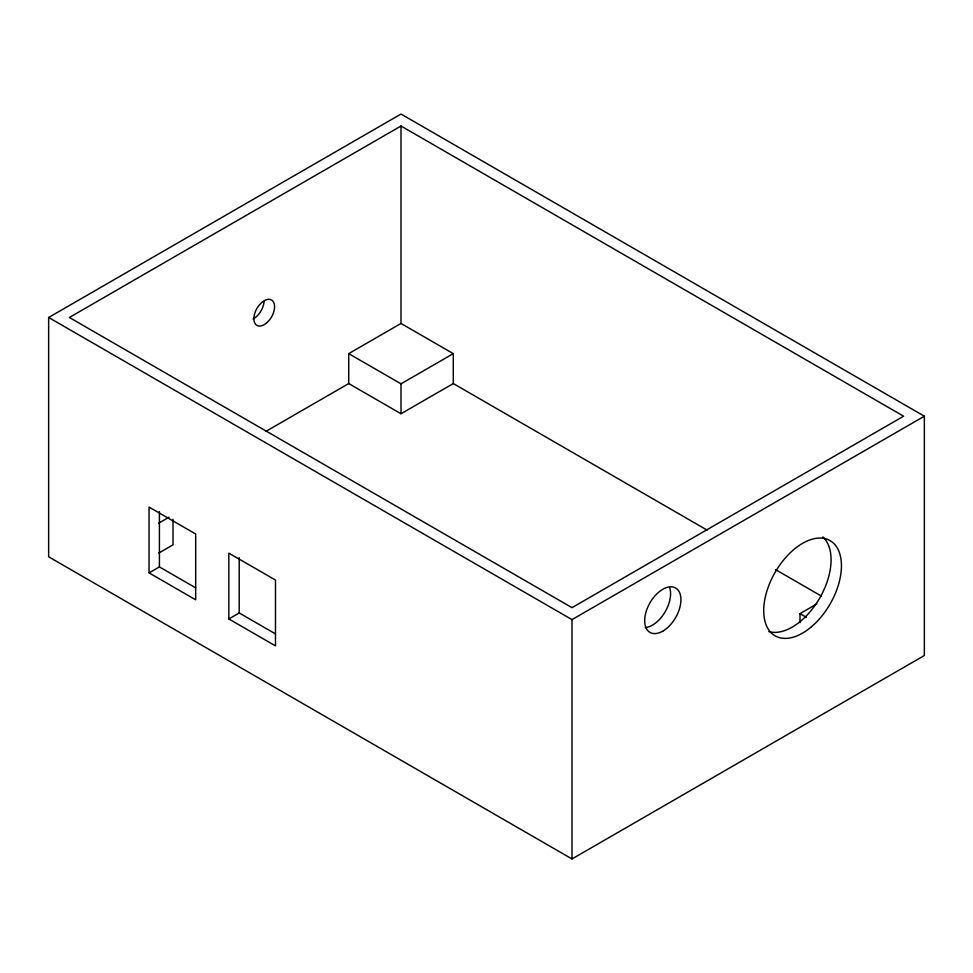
<?xml version="1.0" encoding="UTF-8"?>
<svg xmlns="http://www.w3.org/2000/svg" width="973" height="973" viewBox="0 0 973 973"><rect width="100%" height="100%" fill="white"/><g stroke="black" fill="none" stroke-linecap="round" stroke-linejoin="round"><path stroke-width="1.46" d="M48.65 317.478L400.998 114.048L924.35 416.201L924.35 655.522L572.002 858.952L48.65 556.799L48.65 317.478L572.002 619.619L924.35 416.201M400.998 126.016L69.375 317.478L572.002 607.663L903.625 416.201L400.998 126.016L400.998 323.462L348.723 353.637L348.723 383.557L265.872 431.392M158.757 523.146L169.12 517.162M348.723 353.637L400.998 383.824L453.284 353.637L453.284 383.557L707.128 530.115M158.757 553.065L173.012 544.844L173.012 519.412M348.723 383.557L400.998 413.744L453.284 383.557M149.051 572.878L195.682 599.806L195.682 533.995L149.051 507.067L149.051 572.878L159.414 566.906L195.682 587.838M228.837 618.95L275.481 645.877L275.481 580.066L228.837 553.138L228.837 618.95L239.212 612.966L275.481 633.91M799.988 622.623L799.988 613.647L816.834 603.917M400.998 323.462L453.284 353.637M775.517 569.606L821.553 596.181M799.988 613.647L806.471 617.381M572.002 619.619L572.002 858.952M400.998 383.824L400.998 413.744M239.212 557.626L239.212 612.966M159.414 511.555L159.414 566.906M264.072 301.484A14.656 8.465 -60 0 1 253.029 318.974M822.854 536.938A54.962 31.732 -60 0 1 819.923 597.702A54.962 31.732 -60 0 1 768.816 631.562M669.801 588.106A25.651 14.814 -60 0 1 664.547 612.82A25.651 14.814 -60 0 1 645.318 627.585M266.213 323.279A14.656 8.465 -60 0 0 272.026 300.304A14.656 8.465 -60 0 0 254.415 314.461A14.656 8.465 -60 0 0 266.213 323.279M811.3 626.916A54.962 31.732 -60 0 0 831.027 541.219A54.962 31.732 -60 0 0 765.423 596.51A54.962 31.732 -60 0 0 811.3 626.916M663.404 630.784A25.651 14.814 -60 0 0 678.205 590.246A25.651 14.814 -60 0 0 646.814 609.56A25.651 14.814 -60 0 0 663.404 630.784"/></g></svg>
